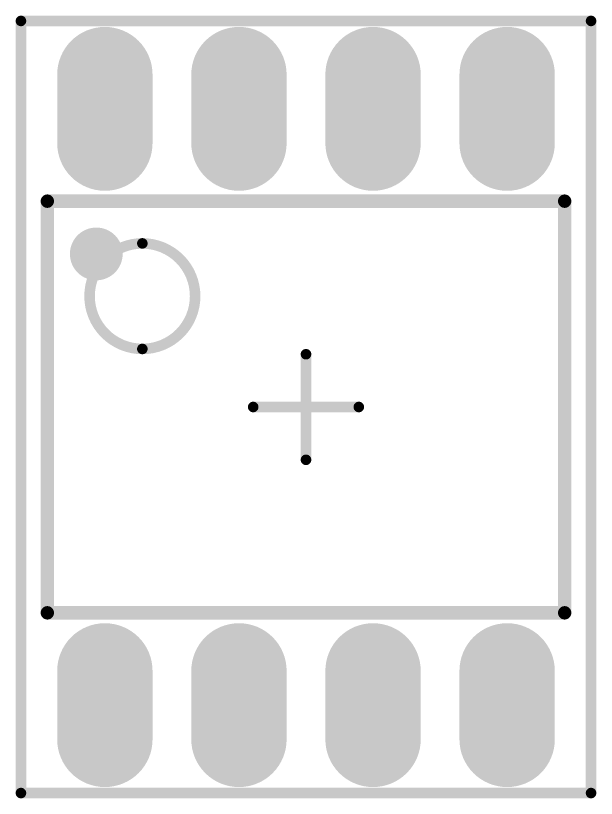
# Model space of a CAD drawing. Header units: millimetres. Extents: x 18.6 to 91.5, y 20.1 to 88.8.
# Drawn here: x 52.15 to 57.65, y 51.19 to 58.61 of the extents above; entities that cross this region are included whole.
import ezdxf

# ---------------------------------------------------------------- set-up
doc = ezdxf.new("R2010")
doc.units = ezdxf.units.MM
for name, color, linetype in [('BottomLayer', 5, 'Continuous'), ('BottomOverlay', 54, 'Continuous'), ('BottomPaste', 16, 'Continuous'), ('BottomSolder', 6, 'Continuous'), ('Mechanical13', 56, 'Continuous'), ('Mechanical15', 56, 'Continuous')]:
    doc.layers.add(name, color=color, linetype=linetype)

# ---------------------------------------------------------------- blocks, each defined once
blk = doc.blocks.new('SOP_8_B_14')
at = {"layer": 'BottomLayer', "const_width": 0.7}
for points in [[(-2.5, 1.905), (-3.1492, 1.905)], [(3.1492, 1.905), (2.5, 1.905)], [(-2.5, 0.635), (-3.1492, 0.635)], [(3.1492, 0.635), (2.5, 0.635)], [(-2.5, -0.635), (-3.1492, -0.635)], [(3.1492, -0.635), (2.5, -0.635)], [(-2.5, -1.905), (-3.1492, -1.905)], [(3.1492, -1.905), (2.5, -1.905)]]:
    blk.add_lwpolyline(points, dxfattribs=at)
at = {"layer": 'BottomLayer', "const_width": 0.35}
for points in [[(-3.3242, 1.905, 1), (-2.9742, 1.905, 1)], [(-2.675, 1.905, 1), (-2.325, 1.905, 1)], [(2.325, 1.905, 1), (2.675, 1.905, 1)], [(2.9742, 1.905, 1), (3.3242, 1.905, 1)], [(-3.3242, 0.635, 1), (-2.9742, 0.635, 1)], [(-2.675, 0.635, 1), (-2.325, 0.635, 1)], [(2.325, 0.635, 1), (2.675, 0.635, 1)], [(2.9742, 0.635, 1), (3.3242, 0.635, 1)], [(-3.3242, -0.635, 1), (-2.9742, -0.635, 1)], [(-2.675, -0.635, 1), (-2.325, -0.635, 1)], [(2.325, -0.635, 1), (2.675, -0.635, 1)], [(2.9742, -0.635, 1), (3.3242, -0.635, 1)], [(-3.3242, -1.905, 1), (-2.9742, -1.905, 1)], [(-2.675, -1.905, 1), (-2.325, -1.905, 1)], [(2.325, -1.905, 1), (2.675, -1.905, 1)], [(2.9742, -1.905, 1), (3.3242, -1.905, 1)]]:
    blk.add_lwpolyline(points, format="xyb", close=True, dxfattribs=at)
at = {"layer": 'BottomOverlay', "const_width": 0.127}
for points in [[(1.95, 2.45), (-1.95, 2.45)], [(-1.95, -2.45), (-1.95, 2.45)], [(1.95, -2.45), (1.95, 2.45)], [(1.95, -2.45), (-1.95, -2.45)]]:
    blk.add_lwpolyline(points, dxfattribs=at)
at = {"layer": 'BottomOverlay'}
for points, const_width in [([(-1.9818, 2.45, 1), (-1.9183, 2.45, 1)], 0.0635), ([(-1.9818, 2.45, 1), (-1.9183, 2.45, 1)], 0.0635), ([(1.9182, 2.45, 1), (1.9817, 2.45, 1)], 0.0635), ([(1.9182, 2.45, 1), (1.9817, 2.45, 1)], 0.0635), ([(-1.3253, -1.9863, 1), (-1.5753, -1.9863, 1)], 0.25), ([(-1.6378, -1.9863, 1), (-1.5128, -1.9863, 1)], 0.125), ([(-1.3878, -1.9863, 1), (-1.2628, -1.9863, 1)], 0.125), ([(-1.9818, -2.45, 1), (-1.9183, -2.45, 1)], 0.0635), ([(-1.9818, -2.45, 1), (-1.9183, -2.45, 1)], 0.0635), ([(1.9182, -2.45, 1), (1.9817, -2.45, 1)], 0.0635), ([(1.9182, -2.45, 1), (1.9817, -2.45, 1)], 0.0635)]:
    blk.add_lwpolyline(points, format="xyb", close=True, dxfattribs=dict(at, const_width=const_width))
at = {"layer": 'BottomPaste', "const_width": 0.7}
for points in [[(-2.5, 1.905), (-3.1492, 1.905)], [(3.1492, 1.905), (2.5, 1.905)], [(-2.5, 0.635), (-3.1492, 0.635)], [(3.1492, 0.635), (2.5, 0.635)], [(-2.5, -0.635), (-3.1492, -0.635)], [(3.1492, -0.635), (2.5, -0.635)], [(-2.5, -1.905), (-3.1492, -1.905)], [(3.1492, -1.905), (2.5, -1.905)]]:
    blk.add_lwpolyline(points, dxfattribs=at)
at = {"layer": 'BottomPaste', "const_width": 0.35}
for points in [[(-3.3242, 1.905, 1), (-2.9742, 1.905, 1)], [(-2.675, 1.905, 1), (-2.325, 1.905, 1)], [(2.325, 1.905, 1), (2.675, 1.905, 1)], [(2.9742, 1.905, 1), (3.3242, 1.905, 1)], [(-3.3242, 0.635, 1), (-2.9742, 0.635, 1)], [(-2.675, 0.635, 1), (-2.325, 0.635, 1)], [(2.325, 0.635, 1), (2.675, 0.635, 1)], [(2.9742, 0.635, 1), (3.3242, 0.635, 1)], [(-3.3242, -0.635, 1), (-2.9742, -0.635, 1)], [(-2.675, -0.635, 1), (-2.325, -0.635, 1)], [(2.325, -0.635, 1), (2.675, -0.635, 1)], [(2.9742, -0.635, 1), (3.3242, -0.635, 1)], [(-3.3242, -1.905, 1), (-2.9742, -1.905, 1)], [(-2.675, -1.905, 1), (-2.325, -1.905, 1)], [(2.325, -1.905, 1), (2.675, -1.905, 1)], [(2.9742, -1.905, 1), (3.3242, -1.905, 1)]]:
    blk.add_lwpolyline(points, format="xyb", close=True, dxfattribs=at)
at = {"layer": 'BottomSolder', "const_width": 0.9032}
for points in [[(-2.5, 1.905), (-3.1492, 1.905)], [(3.1492, 1.905), (2.5, 1.905)], [(-2.5, 0.635), (-3.1492, 0.635)], [(3.1492, 0.635), (2.5, 0.635)], [(-2.5, -0.635), (-3.1492, -0.635)], [(3.1492, -0.635), (2.5, -0.635)], [(-2.5, -1.905), (-3.1492, -1.905)], [(3.1492, -1.905), (2.5, -1.905)]]:
    blk.add_lwpolyline(points, dxfattribs=at)
at = {"layer": 'BottomSolder', "const_width": 0.4516}
for points in [[(-3.375, 1.905, 1), (-2.9234, 1.905, 1)], [(-2.7258, 1.905, 1), (-2.2742, 1.905, 1)], [(2.2742, 1.905, 1), (2.7258, 1.905, 1)], [(2.9234, 1.905, 1), (3.375, 1.905, 1)], [(-3.375, 0.635, 1), (-2.9234, 0.635, 1)], [(-2.7258, 0.635, 1), (-2.2742, 0.635, 1)], [(2.2742, 0.635, 1), (2.7258, 0.635, 1)], [(2.9234, 0.635, 1), (3.375, 0.635, 1)], [(-3.375, -0.635, 1), (-2.9234, -0.635, 1)], [(-2.7258, -0.635, 1), (-2.2742, -0.635, 1)], [(2.2742, -0.635, 1), (2.7258, -0.635, 1)], [(2.9234, -0.635, 1), (3.375, -0.635, 1)], [(-3.375, -1.905, 1), (-2.9234, -1.905, 1)], [(-2.7258, -1.905, 1), (-2.2742, -1.905, 1)], [(2.2742, -1.905, 1), (2.7258, -1.905, 1)], [(2.9234, -1.905, 1), (3.375, -1.905, 1)]]:
    blk.add_lwpolyline(points, format="xyb", close=True, dxfattribs=at)
at = {"layer": 'Mechanical13'}
for points, const_width in [([(-0.55, -1.55, 1), (-1.55, -1.55, 1)], 0.1), ([(-1.575, -1.55, 1), (-1.525, -1.55, 1)], 0.05), ([(-0.575, -1.55, 1), (-0.525, -1.55, 1)], 0.05)]:
    blk.add_lwpolyline(points, format="xyb", close=True, dxfattribs=dict(at, const_width=const_width))
at = {"layer": 'Mechanical15', "const_width": 0.1}
for points in [[(3.6576, 2.7), (-3.6576, 2.7)], [(-3.6576, -2.7), (-3.6576, 2.7)], [(3.6576, -2.7), (3.6576, 2.7)], [(0, -0.5), (0, 0.5)], [(0.5, 0), (-0.5, 0)], [(3.6576, -2.7), (-3.6576, -2.7)]]:
    blk.add_lwpolyline(points, dxfattribs=at)
at = {"layer": 'Mechanical15', "const_width": 0.05}
for points in [[(-3.6826, 2.7, 1), (-3.6326, 2.7, 1)], [(-3.6826, 2.7, 1), (-3.6326, 2.7, 1)], [(3.6326, 2.7, 1), (3.6826, 2.7, 1)], [(3.6326, 2.7, 1), (3.6826, 2.7, 1)], [(-0.025, 0.5, 1), (0.025, 0.5, 1)], [(-0.525, 0, 1), (-0.475, 0, 1)], [(0.475, 0, 1), (0.525, 0, 1)], [(-0.025, -0.5, 1), (0.025, -0.5, 1)], [(-3.6826, -2.7, 1), (-3.6326, -2.7, 1)], [(-3.6826, -2.7, 1), (-3.6326, -2.7, 1)], [(3.6326, -2.7, 1), (3.6826, -2.7, 1)], [(3.6326, -2.7, 1), (3.6826, -2.7, 1)]]:
    blk.add_lwpolyline(points, format="xyb", close=True, dxfattribs=at)

msp = doc.modelspace()

# ---------------------------------------------------------------- block references
at = {"rotation": 270}
msp.add_blockref('SOP_8_B_14', (54.9, 54.9), dxfattribs=at)

doc.saveas('drawing.dxf')
